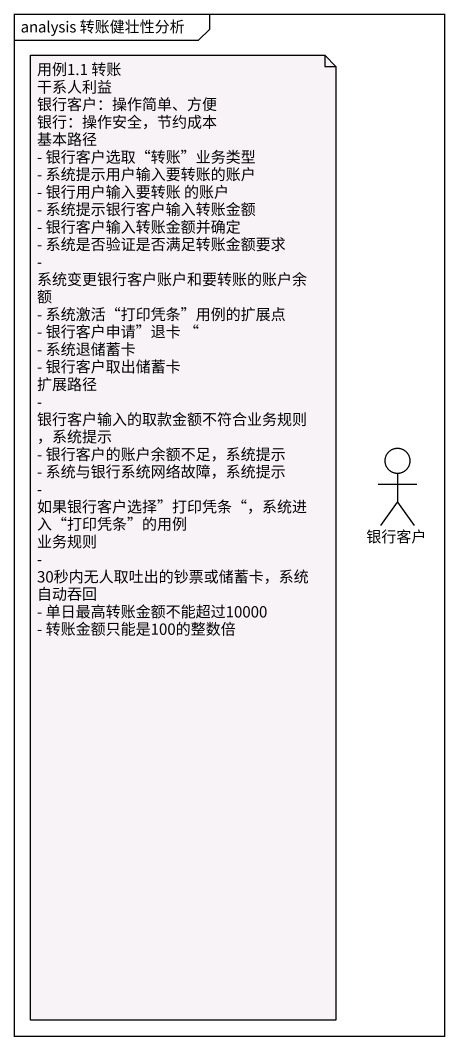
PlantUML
@startuml
mainframe analysis 转账健壮性分析
actor 银行客户
note as N1
  用例1.1 转账
  干系人利益
  银行客户：操作简单、方便
  银行：操作安全，节约成本
  基本路径
  - 银行客户选取“转账”业务类型
  - 系统提示用户输入要转账的账户
  - 银行用户输入要转账 的账户
  - 系统提示银行客户输入转账金额
  - 银行客户输入转账金额并确定
  - 系统是否验证是否满足转账金额要求
  - 系统变更银行客户账户和要转账的账户余额
  - 系统激活“打印凭条”用例的扩展点
  - 银行客户申请”退卡 “
  - 系统退储蓄卡
  - 银行客户取出储蓄卡
  扩展路径
  - 银行客户输入的取款金额不符合业务规则，系统提示
  - 银行客户的账户余额不足，系统提示
  - 系统与银行系统网络故障，系统提示
  - 如果银行客户选择”打印凭条“，系统进入“打印凭条”的用例
  业务规则
  - 30秒内无人取吐出的钞票或储蓄卡，系统自动吞回
  - 单日最高转账金额不能超过10000
  - 转账金额只能是100的整数倍
end note
@enduml
